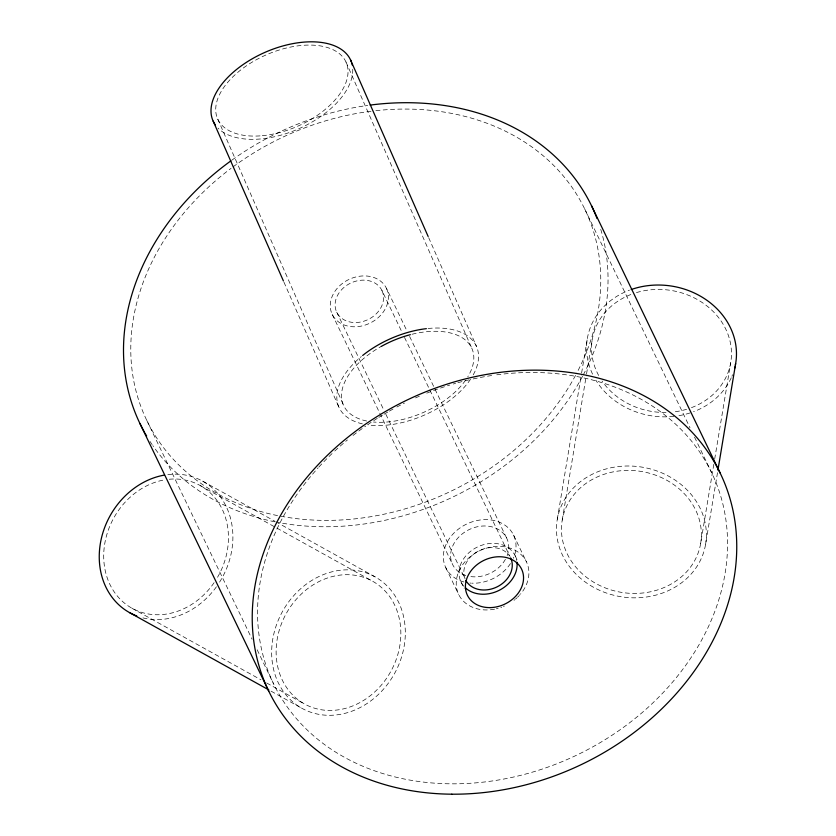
<?xml version="1.0" encoding="UTF-8"?>
<svg xmlns="http://www.w3.org/2000/svg" width="836" height="836" viewBox="0 0 836 836"><rect width="100%" height="100%" fill="white"/><g stroke="black" fill="none" stroke-linecap="round" stroke-linejoin="round"><path stroke-width="0.63" stroke-dasharray="4.18 3.13" d="M557.288 519.281L581.407 374.235M581.616 372.95L587.384 338.298M562.231 520.128L586.35 375.082M586.558 373.796L592.327 339.144M700.61 543.724A70.193 61.268 9.4 0 0 605.818 473.73A70.193 61.268 9.4 0 0 587.833 578.313A70.193 61.268 9.4 0 0 700.61 543.724L713.839 464.147M714.696 459.016L730.706 362.751M705.553 544.57A75.198 65.647 9.4 0 0 603.989 469.571A75.198 65.647 9.4 0 0 584.719 581.626A75.198 65.647 9.4 0 0 705.553 544.57L717.507 472.695M202.657 481.17L274.595 521.1M275.744 521.737L375.082 576.871A75.198 64.027 -61 0 1 368.634 702.428A75.198 64.027 -61 0 1 271.763 648.412A75.198 64.027 -61 0 1 375.082 576.871M200.222 485.549L372.637 581.25A70.193 59.764 -61 0 1 366.617 698.436A70.193 59.764 -61 0 1 276.214 648.025A70.193 59.764 -61 0 1 372.637 581.25M131.921 608.2L260.957 679.804M266.663 682.981L304.346 703.891M271.073 691.163L301.9 708.27M584.73 208.99L690.003 427.739M694.538 437.144L711.52 472.424M513.576 535.134L526.45 561.886M386.451 288.336A30.086 24.244 -25.7 0 1 354.861 326.792A30.086 24.244 -25.7 0 1 336.699 288.932A30.086 24.244 -25.7 0 1 386.451 288.336L406.798 330.596M409.619 336.469L506.804 538.394M515.164 555.773L517.85 561.353M381.927 290.479A25.07 20.2 -25.7 0 1 355.593 322.539A25.07 20.2 -25.7 0 1 340.461 290.991A25.07 20.2 -25.7 0 1 381.927 290.479L402.252 332.718M404.509 337.41L509.521 555.606M336.73 312.183L383.588 409.556M385.845 414.248L464.889 578.481M332.216 314.378L452.569 564.436M460.929 581.825L464.147 588.502M445.787 567.696L458.661 594.438M146.812 420.466L252.085 639.206M257.174 649.791L273.591 683.89M428.68 237.664L476.374 346.188M345.989 62.01L471.797 348.225M217.768 119.13L343.575 405.345M283.947 282.16L338.988 407.383M412.033 334.254A70.193 38.989 -23.7 0 1 467.805 376.796M465.547 380.234A70.193 38.989 -23.7 0 1 373.493 422.013M366.67 421.01A70.193 38.989 -23.7 0 1 381.206 346.459M428.084 328.475A75.198 41.779 -23.7 0 1 472.821 375.573M470.532 379.251A75.198 41.779 -23.7 0 1 368.049 424.907M362.354 423.862A75.198 41.779 -23.7 0 1 361.309 356.564M352.729 69.263A75.198 41.779 -23.7 0 1 298.442 128.922A75.198 41.779 -23.7 0 1 218.05 128.138M169.29 479.237A70.193 59.764 -61 0 1 222.209 509.26A70.193 59.764 -61 0 1 216.942 578.272M214.079 582.713A70.193 59.764 -61 0 1 109.934 584.489A70.193 59.764 -61 0 1 164.587 479.864M167.837 474.587A75.198 64.027 -61 0 1 226.222 506.574A75.198 64.027 -61 0 1 219.586 582.117M216.419 586.809A75.198 64.027 -61 0 1 142.956 617.898M636.457 292.59A70.193 61.268 9.4 0 1 725.847 329.279A70.193 61.268 9.4 0 1 691.424 407.665M686.575 409.306A70.193 61.268 9.4 0 1 673.022 412.012M666.041 412.451A70.193 61.268 9.4 0 1 602.045 381.017M598.649 375.479A70.193 61.268 9.4 0 1 631.608 294.22M732.555 374.716A75.198 65.647 9.4 0 1 731.928 376.252M731.26 377.778A75.198 65.647 9.4 0 1 693.556 411.72M690.108 412.921A75.198 65.647 9.4 0 1 677.547 415.9M673.847 416.38A75.198 65.647 9.4 0 1 595.89 380.234M592.588 374.162A75.198 65.647 9.4 0 1 629.466 290.165M600.75 229.377A250.675 202.03 -25.7 0 1 583.1 375.239M582.567 376.263A250.675 202.03 -25.7 0 1 278.21 522.469M274.814 521.8A250.675 202.03 -25.7 0 1 152.842 445.661M152.121 444.616A250.675 202.03 -25.7 0 1 150.01 441.429M231.938 160.104A250.675 202.03 -25.7 0 1 367.673 105.42M496.762 374.81A243.151 195.969 -25.7 0 1 719.859 596.308A243.151 195.969 -25.7 0 1 380.829 772.924A243.151 195.969 -25.7 0 1 318.098 467.888M318.892 467.021A243.151 195.969 -25.7 0 1 333.909 451.837M334.776 451.022A243.151 195.969 -25.7 0 1 347.41 439.966M353.053 435.441A243.151 195.969 -25.7 0 1 357.85 431.763M358.822 431.042A243.151 195.969 -25.7 0 1 365.698 426.078M367.694 424.688A243.151 195.969 -25.7 0 1 371.727 421.971M373.755 420.633A243.151 195.969 -25.7 0 1 377.862 418M378.886 417.363A243.151 195.969 -25.7 0 1 383.045 414.813M384.09 414.186A243.151 195.969 -25.7 0 1 388.312 411.72M389.367 411.124A243.151 195.969 -25.7 0 1 393.631 408.741M396.86 407.007A243.151 195.969 -25.7 0 1 404.467 403.098M415.523 397.894A243.151 195.969 -25.7 0 1 420.006 395.94M426.778 393.15A243.151 195.969 -25.7 0 1 438.2 388.865M440.499 388.071A243.151 195.969 -25.7 0 1 449.758 385.062M453.248 384.017A243.151 195.969 -25.7 0 1 455.578 383.348M457.909 382.689A243.151 195.969 -25.7 0 1 470.804 379.46M473.166 378.938A243.151 195.969 -25.7 0 1 494.4 375.134M375.886 110.676A243.151 195.969 -25.7 0 1 576.579 373.42M575.534 375.406A243.151 195.969 -25.7 0 1 280.844 516.23M277.542 515.593A243.151 195.969 -25.7 0 1 132.266 371.78A243.151 195.969 -25.7 0 1 231.07 168.329M233.014 166.886A243.151 195.969 -25.7 0 1 373.525 110.937M465.046 578.721A25.07 20.2 -25.7 0 1 478.464 551.008A25.07 20.2 -25.7 0 1 509.375 555.752M509.929 556.609A25.07 20.2 -25.7 0 1 510.179 557.048M494.546 609.172A37.599 30.305 -25.7 0 1 456.884 577.394A37.599 30.305 -25.7 0 1 508.016 547.517A37.599 30.305 -25.7 0 1 520.661 593.915M520.076 594.605A37.599 30.305 -25.7 0 1 519.47 595.284M518.842 595.953A37.599 30.305 -25.7 0 1 517.547 597.259M516.878 597.886A37.599 30.305 -25.7 0 1 515.498 599.119M514.777 599.715A37.599 30.305 -25.7 0 1 514.046 600.29M504.369 606.079A37.599 30.305 -25.7 0 1 503.502 606.455M501.746 607.145A37.599 30.305 -25.7 0 1 500.868 607.469M498.172 608.315A37.599 30.305 -25.7 0 1 496.365 608.786M465.788 575.492A30.086 24.244 -25.7 0 1 453.425 544.497A30.086 24.244 -25.7 0 1 490.711 526.586A30.086 24.244 -25.7 0 1 507.138 555.626M505.393 559.357A30.086 24.244 -25.7 0 1 470.48 576.558M463.949 581.981A37.599 30.305 -25.7 0 1 446.602 543.285A37.599 30.305 -25.7 0 1 494.034 520.504A37.599 30.305 -25.7 0 1 513.367 558.249M510.451 563.589A37.599 30.305 -25.7 0 1 471.692 583.173M470.804 583.12A37.599 30.305 -25.7 0 1 469.926 583.047M463.98 586.391A30.086 24.244 -25.7 0 1 477.22 547.11A30.086 24.244 -25.7 0 1 516.711 560.402M262.316 135.704A70.193 38.989 -23.7 0 0 346.376 62.909A70.193 38.989 -23.7 0 0 236.943 73.087A70.193 38.989 -23.7 0 0 262.316 135.704"/><path stroke-width="1.25" d="M717.925 470.125L735.649 363.587M129.486 612.579L268.784 689.888M591.501 205.719L720.214 473.166M140.04 423.727L268.753 691.173M350.577 59.962L428.147 236.473M213.19 121.168L283.425 280.969M381.206 346.459A70.193 38.989 -23.7 0 1 410.371 334.672M362.667 355.457A75.198 41.779 -23.7 0 1 426.37 328.663M215.28 124.825A75.198 41.779 -23.7 0 1 262.734 53.368A75.198 41.779 -23.7 0 1 351.36 61.916M351.684 62.919A75.198 41.779 -23.7 0 1 352.217 64.968M136.78 615.965A75.198 64.027 -61 0 1 100.78 541.153A75.198 64.027 -61 0 1 164.483 475.078M631.18 289.549A75.198 65.647 9.4 0 1 707.716 300.876A75.198 65.647 9.4 0 1 735.346 365.207M734.99 366.826A75.198 65.647 9.4 0 1 734.593 368.425M370.118 105.096A250.675 202.03 -25.7 0 1 597.04 218.541M146.655 436.026A250.675 202.03 -25.7 0 1 145.37 433.832M144.743 432.734A250.675 202.03 -25.7 0 1 230.924 160.836M510.65 557.946A25.07 20.2 -25.7 0 1 497.347 586.736A25.07 20.2 -25.7 0 1 465.924 580.55M517.003 562.241A30.086 24.244 -25.7 0 1 498.873 590.488A30.086 24.244 -25.7 0 1 465.276 587.729M451.806 794.19A250.675 202.03 -25.7 0 0 722.356 477.774A250.675 202.03 -25.7 0 0 309.289 474.555A250.675 202.03 -25.7 0 0 451.806 794.19M490.011 607.615A30.086 24.244 -25.7 0 0 521.601 569.149A30.086 24.244 -25.7 0 0 471.849 569.755A30.086 24.244 -25.7 0 0 490.011 607.615"/></g></svg>
